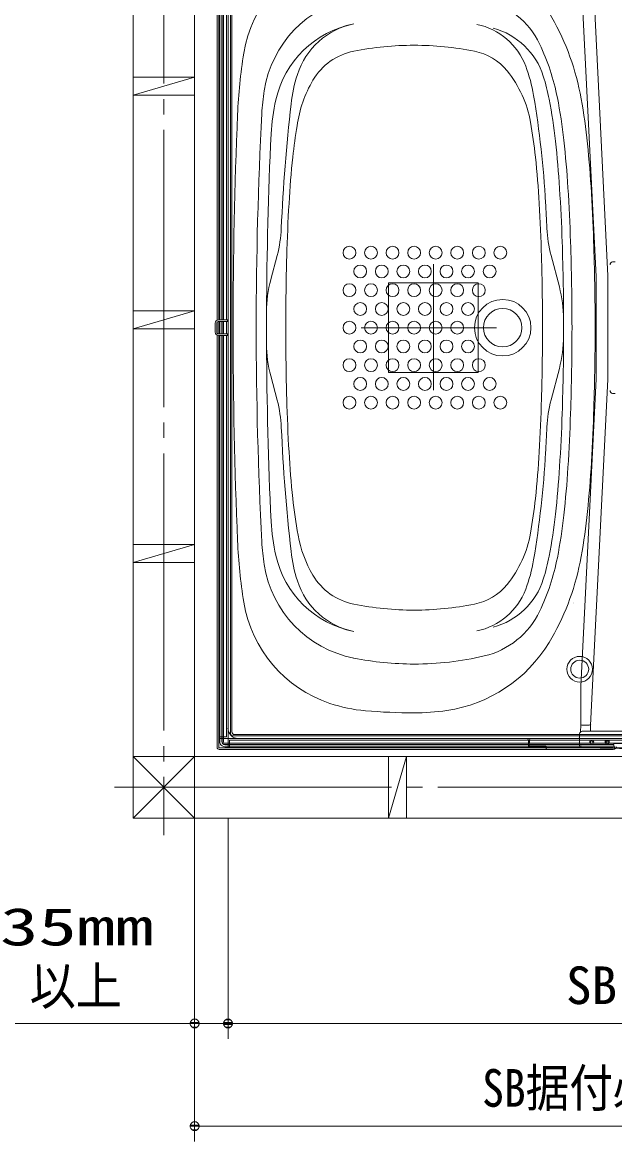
# Model space of a CAD drawing. Units: millimetres on the paper, scale 1:2. Extents: x -305 to 305, y -152 to 152.
# Drawn here: x -256.1 to -217.7, y 32.2 to 104.9 of the extents above; entities that cross this region are included whole.
import ezdxf
from ezdxf.enums import TextEntityAlignment as Align

# ---------------------------------------------------------------- set-up
doc = ezdxf.new("R2010")
doc.units = ezdxf.units.MM
doc.linetypes.add('LONG_CHAIN', pattern=[21, 18, -1, 1, -1])
doc.linetypes.add('LONG_DOUBLE_CHAIN', pattern=[21.8, 18, -1, 0.6, -0.6, 0.6, -1])
doc.layers.add('0-1_S1', color=7, linetype='Continuous', lineweight=9)
doc.layers.add('0-3_0', color=7, linetype='Continuous', lineweight=9)
doc.styles.add('ＭＳ ゴシック', font='')
doc.styles.get('ＭＳ ゴシック').set_extended_font_data('MS Gothic')

# ---------------------------------------------------------------- blocks, each defined once
blk = doc.blocks.new('_DOTSMALL')
at = {"layer": '0-3_0'}
for p, q in [((0.0746, 0.1), (-0.0746, 0.1)), ((0.1223, -0.0248), (-0.1223, -0.0248))]:
    blk.add_line(p, q, dxfattribs=at)
for points in [[(0.125, 0), (0.124, 0.0157), (0.1211, 0.0311), (0.1162, 0.046), (0.1095, 0.0602), (0.1011, 0.0735), (0.0911, 0.0856), (0.0797, 0.0963), (0.067, 0.1055), (0.0532, 0.1131), (0.0386, 0.1189), (0.0234, 0.1228), (0.0078, 0.1248), (-0.0078, 0.1248), (-0.0234, 0.1228), (-0.0386, 0.1189), (-0.0532, 0.1131), (-0.067, 0.1055), (-0.0797, 0.0963), (-0.0911, 0.0856), (-0.1011, 0.0735), (-0.1095, 0.0602), (-0.1162, 0.046), (-0.1211, 0.0311), (-0.124, 0.0157), (-0.125, 0), (0, 0)], [(-0.125, 0), (-0.124, -0.0157), (-0.1211, -0.0311), (-0.1162, -0.046), (-0.1095, -0.0602), (-0.1011, -0.0735), (-0.0911, -0.0856), (-0.0797, -0.0963), (-0.067, -0.1055), (-0.0532, -0.1131), (-0.0386, -0.1189), (-0.0234, -0.1228), (-0.0078, -0.1248), (0.0078, -0.1248), (0.0234, -0.1228), (0.0386, -0.1189), (0.0532, -0.1131), (0.067, -0.1055), (0.0797, -0.0963), (0.0911, -0.0856), (0.1011, -0.0735), (0.1095, -0.0602), (0.1162, -0.046), (0.1211, -0.0311), (0.124, -0.0157), (0.125, 0), (0, 0)]]:
    blk.add_lwpolyline(points, close=True, dxfattribs=at)

msp = doc.modelspace()

# ---------------------------------------------------------------- linework, layer by layer
at = {"layer": '0-1_S1', "linetype": 'LONG_CHAIN'}
for p, q in [((-246.964, 118.901), (-246.964, 52.107)), ((-229.464, 89.172), (-229.464, 81)), ((-225.36, 85.059), (-234.146, 85.059)), ((-250.173, 55.227), (-182.964, 55.227))]:
    msp.add_line(p, q, dxfattribs=at)
at = {"layer": '0-1_S1'}
for p, q in [((-248.964, 117.893), (-248.964, 53.227)), ((-244.964, 117.893), (-244.964, 53.227)), ((-243.504, 112.292), (-243.504, 85.546)), ((-243.397, 112.292), (-243.397, 85.566)), ((-243.331, 111.926), (-243.331, 85.566)), ((-243.197, 111.926), (-243.197, 85.566)), ((-243.185, 111.913), (-243.185, 85.566)), ((-243.097, 111.926), (-243.097, 85.566)), ((-243.397, 111.726), (-243.397, 85.566)), ((-242.897, 111.626), (-242.897, 85.566)), ((-242.797, 111.709), (-242.797, 58.409)), ((-242.631, 111.392), (-242.631, 85.059)), ((-242.541, 111.303), (-242.541, 85.059)), ((-242.797, 111.059), (-242.797, 85.059)), ((-218.133, 88.43), (-219.254, 110.859)), ((-218.898, 88.384), (-219.897, 108.355)), ((-248.964, 101.31), (-244.964, 101.31)), ((-244.963, 101.31), (-248.963, 100.144)), ((-248.964, 100.143), (-244.964, 100.143)), ((-239.604, 89.752), (-240.02, 88.176)), ((-221.823, 89.752), (-221.285, 87.71)), ((-217.827, 89.326), (-217.67, 89.326)), ((-221.409, 88.181), (-221.406, 88.169)), ((-218.897, 88.346), (-218.897, 85.059)), ((-218.13, 88.338), (-218.13, 85.059)), ((-248.964, 86.143), (-244.964, 86.143)), ((-244.963, 86.144), (-248.963, 84.977)), ((-243.627, 84.765), (-243.627, 85.352)), ((-243.521, 84.766), (-243.521, 85.352)), ((-243.504, 85.409), (-243.504, 84.708)), ((-242.821, 85.566), (-243.414, 85.566)), ((-242.821, 85.459), (-243.414, 85.459)), ((-243.397, 85.459), (-243.397, 84.659)), ((-243.397, 85.459), (-243.397, 85.059)), ((-243.397, 84.659), (-243.397, 85.059)), ((-243.331, 85.459), (-243.331, 85.059)), ((-243.331, 84.659), (-243.331, 85.059)), ((-243.197, 85.459), (-243.197, 85.059)), ((-243.197, 84.659), (-243.197, 85.059)), ((-243.185, 85.459), (-243.185, 85.059)), ((-243.185, 84.659), (-243.185, 85.059)), ((-243.097, 85.459), (-243.097, 85.059)), ((-243.097, 84.659), (-243.097, 85.059)), ((-242.897, 85.459), (-242.897, 84.659)), ((-242.821, 85.459), (-242.821, 85.566)), ((-242.797, 59.059), (-242.797, 85.059)), ((-242.631, 58.726), (-242.631, 85.059)), ((-242.541, 58.815), (-242.541, 85.059)), ((-218.897, 81.772), (-218.897, 85.059)), ((-218.13, 81.78), (-218.13, 85.059)), ((-248.964, 84.977), (-244.964, 84.977)), ((-243.504, 57.826), (-243.504, 84.572)), ((-243.414, 84.552), (-242.821, 84.552)), ((-243.397, 84.552), (-243.397, 58.392)), ((-243.397, 57.826), (-243.397, 84.552)), ((-243.331, 58.192), (-243.331, 84.552)), ((-243.197, 58.192), (-243.197, 84.552)), ((-243.185, 58.204), (-243.185, 84.552)), ((-243.097, 58.192), (-243.097, 84.552)), ((-242.897, 84.552), (-242.897, 58.492)), ((-221.823, 80.366), (-221.285, 82.407)), ((-239.603, 80.344), (-240.02, 81.923)), ((-218.898, 81.734), (-219.897, 61.763)), ((-218.133, 81.688), (-219.254, 59.258)), ((-217.827, 80.792), (-217.67, 80.792)), ((-248.964, 70.977), (-244.964, 70.977)), ((-244.963, 70.977), (-248.963, 69.81)), ((-248.964, 69.81), (-244.964, 69.81)), ((-219.897, 59.258), (-219.897, 61.743)), ((-219.897, 59.258), (-219.908, 58.819)), ((-217.163, 58.859), (-219.8, 58.859)), ((-219.797, 59.258), (-219.349, 59.258)), ((-219.254, 59.258), (-219.26, 58.859)), ((-242.897, 58.492), (-243.397, 58.492)), ((-242.814, 58.392), (-243.397, 58.392)), ((-243.331, 58.193), (-243.331, 58.393)), ((-242.797, 58.376), (-242.797, 57.792)), ((-189.481, 58.392), (-242.781, 58.392)), ((-189.564, 58.292), (-242.697, 58.292)), ((-242.697, 58.292), (-242.697, 57.792)), ((-242.464, 58.559), (-216.242, 58.559)), ((-242.375, 58.648), (-216.355, 58.648)), ((-223.397, 58.392), (-242.131, 58.392)), ((-223.297, 57.933), (-223.297, 58.292)), ((-223.239, 57.899), (-223.232, 58.294)), ((-220.07, 58.392), (-223.132, 58.392)), ((-219.967, 58.695), (-219.98, 57.908)), ((-222.197, 57.792), (-243.364, 57.792)), ((-222.131, 57.686), (-243.364, 57.686)), ((-242.997, 58.092), (-219.296, 58.092)), ((-242.997, 57.992), (-217.747, 57.992)), ((-242.997, 57.859), (-217.814, 57.859)), ((-242.985, 58.004), (-217.759, 58.004)), ((-189.464, 57.792), (-242.797, 57.792)), ((-222.158, 57.899), (-223.239, 57.899)), ((-222.131, 57.686), (-222.131, 57.726)), ((-222.13, 57.686), (-222.13, 57.727)), ((-222.13, 57.686), (-217.78, 57.686)), ((-222.091, 57.792), (-222.11, 57.773)), ((-222.091, 57.792), (-222.092, 57.834)), ((-222.063, 57.792), (-217.78, 57.792)), ((-219.065, 58.092), (-218.296, 58.092)), ((-218.065, 58.092), (-216.175, 58.092)), ((-217.759, 58.004), (-217.759, 58.009)), ((-217.759, 58.004), (-217.747, 57.992)), ((-217.747, 57.926), (-217.747, 57.992)), ((-217.709, 58.059), (-216.175, 58.059)), ((-244.964, 57.228), (-248.965, 53.227)), ((-248.965, 57.227), (-244.964, 53.226)), ((-248.964, 57.227), (-184.297, 57.226)), ((-232.381, 53.227), (-231.214, 57.227)), ((-232.381, 57.226), (-232.381, 53.226)), ((-231.214, 57.226), (-231.214, 53.226)), ((-248.964, 53.227), (-184.297, 53.226)), ((-244.964, 53.227), (-244.964, 32.226)), ((-244.964, 53.227), (-244.964, 38.893)), ((-242.797, 53.227), (-242.797, 38.893)), ((-242.797, 53.227), (-242.797, 38.893)), ((-244.964, 39.893), (-258.597, 39.893)), ((-242.797, 39.893), (-244.964, 39.893)), ((-189.464, 39.893), (-242.797, 39.893)), ((-242.644, 39.893), (-240.324, 39.893)), ((-188.297, 33.226), (-244.964, 33.226))]:
    msp.add_line(p, q, dxfattribs=at)
at = {"layer": '0-1_S1', "linetype": 'LONG_DOUBLE_CHAIN'}
for p, q in [((-226.547, 87.976), (-232.38, 87.976)), ((-232.38, 87.976), (-232.38, 82.142)), ((-226.547, 87.976), (-226.547, 82.142)), ((-226.547, 82.142), (-232.38, 82.142))]:
    msp.add_line(p, q, dxfattribs=at)
at = {"layer": '0-1_S1'}
for points in [[(-243.414, 84.659), (-242.821, 84.659), (-242.821, 84.552)], [(-216.131, 57.726), (-219.897, 57.791), (-219.897, 57.923)]]:
    msp.add_lwpolyline(points, dxfattribs=at)
for centre, radius in [((-234.914, 89.926), 0.417), ((-233.514, 89.926), 0.417), ((-232.114, 89.926), 0.417), ((-230.714, 89.926), 0.417), ((-229.314, 89.926), 0.417), ((-227.914, 89.926), 0.417), ((-226.514, 89.926), 0.417), ((-225.114, 89.926), 0.417), ((-234.214, 88.709), 0.417), ((-232.814, 88.709), 0.417), ((-231.414, 88.709), 0.417), ((-230.014, 88.709), 0.417), ((-228.614, 88.709), 0.417), ((-227.214, 88.709), 0.417), ((-225.814, 88.709), 0.417), ((-234.914, 87.492), 0.417), ((-233.514, 87.492), 0.417), ((-232.114, 87.492), 0.417), ((-230.714, 87.492), 0.417), ((-229.314, 87.492), 0.417), ((-227.914, 87.492), 0.417), ((-226.514, 87.492), 0.417), ((-234.214, 86.276), 0.417), ((-232.814, 86.276), 0.417), ((-231.414, 86.276), 0.417), ((-230.014, 86.276), 0.417), ((-228.614, 86.276), 0.417), ((-227.214, 86.276), 0.417), ((-224.964, 85.059), 1.833), ((-224.964, 85.059), 1.25), ((-234.914, 85.059), 0.417), ((-233.514, 85.059), 0.417), ((-232.114, 85.059), 0.417), ((-230.714, 85.059), 0.417), ((-229.314, 85.059), 0.417), ((-227.914, 85.059), 0.417), ((-234.214, 83.842), 0.417), ((-232.814, 83.842), 0.417), ((-231.414, 83.842), 0.417), ((-230.014, 83.842), 0.417), ((-228.614, 83.842), 0.417), ((-227.214, 83.842), 0.417), ((-234.914, 82.626), 0.417), ((-233.514, 82.626), 0.417), ((-232.114, 82.626), 0.417), ((-230.714, 82.626), 0.417), ((-229.314, 82.626), 0.417), ((-227.914, 82.626), 0.417), ((-226.514, 82.626), 0.417), ((-234.214, 81.409), 0.417), ((-232.814, 81.409), 0.417), ((-231.414, 81.409), 0.417), ((-230.014, 81.409), 0.417), ((-228.614, 81.409), 0.417), ((-227.214, 81.409), 0.417), ((-227.214, 81.409), 0.417), ((-225.814, 81.409), 0.417), ((-234.914, 80.192), 0.417), ((-233.514, 80.192), 0.417), ((-232.114, 80.192), 0.417), ((-230.714, 80.192), 0.417), ((-229.314, 80.192), 0.417), ((-227.914, 80.192), 0.417), ((-226.514, 80.192), 0.417), ((-225.114, 80.192), 0.417), ((-219.964, 62.892), 0.833), ((-219.964, 62.892), 0.583), ((-219.181, 58.159), 0.133), ((-219.181, 58.159), 0.075), ((-218.181, 58.159), 0.133), ((-218.181, 58.159), 0.075)]:
    msp.add_circle(centre, radius, dxfattribs=at)
for centre, radius, start, end in [((-233.545, 101.54), 8.333, 108.46728, 170.71873), ((-233.202, 99.312), 7.333, 101.32804, 171.15395), ((-227.377, 101.174), 5.333, 25.55599, 76.84989), ((-235.647, 97.22), 16, 11.00864, 31.16034), ((-233.358, 98.404), 6.5, 101.29342, 167.16152), ((-233.684, 100.039), 4.833, 101.30119, 162.46615), ((-227.522, 100.504), 4.333, 20.76615, 78.24482), ((-226.78, 99.986), 4.667, 17.32322, 75.13371), ((-230.714, 83.392), 20, 90.00001, 101.29342), ((-230.714, 83.392), 20, 78.7065, 89.99999), ((-235.647, 97.22), 14.5, 11.00864, 25.55599), ((-208.872, 97.508), 33.333, 170.71873, 177.6217), ((-233.847, 99.082), 4, 101.29342, 149.17082), ((-227.515, 99.409), 3.667, 39.15375, 78.7065), ((-220.064, 102.918), 0.333, 184.46931, 184.50491), ((-220.064, 102.918), 0.333, 184.46931, 184.50491), ((-230.377, 97.117), 7.333, 10.07233, 38.92663), ((-232.821, 98.495), 10, 9.45382, 20.76615), ((-229.091, 98.534), 9.667, 162.16474, 173.82697), ((-230.378, 97.091), 8, 149.65551, 172.25739), ((-235.648, 97.22), 13.956, 11.00864, 17.32322), ((-225.956, 98.184), 14.667, 171.15395, 176.99943), ((-254.624, 93.528), 35.333, 6.27211, 11.00864), ((-227.017, 96.974), 13, 167.22256, 177.09528), ((-123.778, 86.458), 115.67, 173.48916, 177.49565), ((-287.734, 89.351), 65.669, 3.31712, 9.45382), ((-254.625, 93.528), 33.289, 6.27211, 11.00864), ((-254.624, 93.528), 33.833, 6.27211, 11.00864), ((90.869, 85.059), 333.333, 177.6217, 180), ((26.203, 85.059), 267.167, 177.01914, 180), ((-206.846, 92.817), 31.917, 170.3464, 174.03081), ((-254.581, 92.817), 31.917, 5.96919, 10.07234), ((26.203, 85.059), 266.5, 177.29578, 179.7797), ((-287.758, 89.886), 68.667, 3.62322, 6.27211), ((-287.759, 89.886), 66.623, 3.62322, 6.27211), ((-287.758, 89.886), 67.167, 3.62322, 6.27211), ((-173.694, 89.351), 65.25, 174.03081, 176.68288), ((-287.734, 89.351), 65.25, 3.31712, 5.96919), ((-337.659, 86.727), 116.623, 1.91139, 3.62322), ((-337.658, 86.727), 117.167, 1.91139, 3.62322), ((-337.658, 86.727), 118.667, 1.91139, 3.62322), ((-123.778, 86.458), 115.25, 176.68288, 178.39679), ((-337.65, 86.458), 115.25, 1.60321, 3.31712), ((-337.646, 86.428), 115.667, 2.51885, 3.35194), ((-247.662, 91.876), 8.333, 345.23097, 357.49565), ((-213.765, 91.877), 8.333, 182.51885, 194.76903), ((-387.631, 85.059), 166.623, 0, 1.9155), ((-387.63, 85.059), 167.167, 0, 1.91139), ((-387.63, 85.059), 168.667, 0, 1.91139), ((-73.797, 85.059), 165.25, 178.39679, 180), ((-387.63, 85.059), 165.25, 0, 1.60321), ((-217.823, 89.159), 0.167, 90, 186.34742), ((-231.962, 86.051), 8.333, 165.23097, 179.7797), ((-219.664, 88.346), 0.767, 0, 2.86241), ((-219.964, 88.338), 1.833, 0, 2.86241), ((-229.343, 85.586), 8.333, 0.19076, 14.76903), ((26.203, 85.059), 266.5, 179.7797, 180), ((-243.414, 85.352), 0.213, 89.99999, 180), ((-243.414, 85.352), 0.107, 89.99999, 180), ((90.869, 85.059), 333.333, 180, 182.3783), ((26.203, 85.059), 267.167, 180, 182.98086), ((26.203, 85.059), 266.5, 180, 180.22441), ((-73.797, 85.059), 165.25, 180, 181.60321), ((-387.63, 85.059), 165.25, 358.39679, 0), ((-387.631, 85.059), 166.623, 358.0845, 0), ((-387.63, 85.059), 167.167, 358.08861, 0), ((-387.63, 85.059), 168.667, 358.08861, 0), ((-243.414, 84.766), 0.213, 180, 270.00001), ((-243.414, 84.766), 0.107, 180, 270.00001), ((-229.343, 84.532), 8.333, 345.23097, 359.80924), ((-231.962, 84.048), 8.333, 180.22441, 194.76842), ((26.203, 85.059), 266.5, 180.22441, 182.70422), ((-219.664, 81.772), 0.767, 357.13759, 0), ((-219.964, 81.78), 1.833, 357.13759, 0), ((-217.823, 80.959), 0.167, 173.65258, 270), ((-247.662, 78.22), 8.333, 2.5145, 14.76842), ((-123.778, 83.66), 115.25, 181.60321, 183.31712), ((-337.65, 83.66), 115.25, 356.68288, 358.39679), ((-213.765, 78.241), 8.333, 165.23097, 177.48115), ((-337.659, 83.391), 116.623, 356.37678, 358.08861), ((-337.658, 83.391), 117.167, 356.37678, 358.08861), ((-337.658, 83.391), 118.667, 356.37678, 358.08861), ((-123.778, 83.66), 115.67, 182.5145, 186.51084), ((-337.646, 83.69), 115.667, 356.64806, 357.48115), ((-173.694, 80.767), 65.25, 183.31712, 185.96919), ((-287.734, 80.767), 65.669, 350.54618, 356.68288), ((-287.734, 80.767), 65.25, 354.03081, 356.68288), ((-287.759, 80.231), 66.623, 353.72789, 356.37678), ((-287.758, 80.231), 67.167, 353.72789, 356.37677), ((-287.758, 80.231), 68.667, 353.72789, 356.37678), ((-206.846, 77.3), 31.917, 185.96919, 190.29319), ((-254.581, 77.3), 31.917, 349.92766, 354.03081), ((-254.625, 76.59), 33.289, 348.99136, 353.72789), ((-254.624, 76.59), 33.833, 348.99136, 353.72789), ((-254.624, 76.59), 35.333, 348.99136, 353.72789), ((-227.017, 73.144), 13, 182.90472, 192.77744), ((-208.872, 72.61), 33.333, 182.3783, 189.28127), ((-230.378, 73.027), 8, 190.29319, 210.34449), ((-230.377, 73.001), 7.333, 321.07337, 349.92767), ((-225.956, 71.933), 14.667, 183.00057, 188.84605), ((-229.091, 71.584), 9.667, 186.17303, 197.83526), ((-233.358, 71.713), 6.5, 192.83848, 258.70658), ((-232.821, 71.623), 10, 339.23385, 350.54618), ((-235.647, 72.898), 14.5, 334.44401, 348.99136), ((-235.648, 72.898), 13.956, 342.67678, 348.99136), ((-235.647, 72.898), 16, 328.83966, 348.99136), ((-233.202, 70.806), 7.333, 188.84605, 258.76528), ((-233.684, 70.079), 4.833, 197.53385, 258.69881), ((-233.847, 71.035), 4, 210.82918, 258.70658), ((-227.515, 70.708), 3.667, 281.2935, 320.84625), ((-226.78, 70.132), 4.667, 284.86629, 342.67678), ((-227.522, 69.614), 4.333, 281.75518, 339.23385), ((-233.545, 68.578), 8.333, 189.28127, 251.53272), ((-230.714, 86.726), 20, 258.70658, 269.99999), ((-230.714, 86.726), 20, 270.00001, 281.2935), ((-220.064, 67.2), 0.333, 175.49509, 175.53069), ((-220.064, 67.2), 0.333, 175.49509, 175.53069), ((-220.064, 67.147), 0.333, 175.49509, 175.53069), ((-227.377, 68.943), 5.333, 283.15011, 334.44401), ((-229.942, 69.448), 9.333, 278.32029, 328.83966), ((-230.714, 83.226), 20, 258.67196, 269.99999), ((-230.714, 83.226), 20, 270.00001, 283.15011), ((-219.497, 61.743), 0.4, 177.13759, 180), ((-233.017, 70.158), 10, 251.53272, 265.04556), ((-230.714, 96.726), 36.667, 265.04556, 270.00001), ((-230.714, 74.726), 14.667, 270, 278.32029), ((-242.131, 59.059), 0.667, 179.99999, 270), ((-219.8, 58.692), 0.167, 90, 179), ((-219.797, 59.358), 0.1, 179.99999, 270), ((-219.349, 59.358), 0.1, 270, 357.13759), ((-242.997, 58.192), 0.333, 179.99999, 270), ((-242.997, 58.192), 0.2, 179.99999, 270), ((-242.985, 58.204), 0.2, 179.99999, 270), ((-242.997, 58.192), 0.1, 179.99999, 270), ((-242.814, 58.409), 0.0167, 270, 0), ((-242.781, 58.376), 0.0167, 90, 180), ((-242.464, 58.726), 0.167, 179.99999, 270), ((-242.375, 58.815), 0.167, 180, 270), ((-223.397, 58.292), 0.1, 359.9827, 90), ((-223.132, 58.292), 0.1, 90, 178.98333), ((-220.07, 58.492), 0.1, 270, 359), ((-243.364, 57.826), 0.14, 179.99999, 270), ((-243.364, 57.826), 0.0333, 179.99999, 270), ((-223.197, 57.933), 0.1, 179.9827, 270), ((-222.197, 57.726), 0.0667, 0, 90), ((-222.158, 57.833), 0.0667, 0.98224, 90), ((-222.063, 57.726), 0.0667, 90, 178.98285), ((-220.08, 57.91), 0.1, 270, 359), ((-217.814, 57.926), 0.0667, 270, 0), ((-217.78, 57.892), 0.1, 270, 359), ((-217.78, 57.892), 0.207, 270, 351.64427), ((-217.709, 58.009), 0.05, 90, 180)]:
    msp.add_arc(centre, radius, start, end, dxfattribs=at)

# ---------------------------------------------------------------- block references
at = {"layer": '0-1_S1', "xscale": 2.32, "yscale": 2.32, "rotation": 180}
for p in [(-244.964, 39.893), (-242.797, 39.893), (-244.964, 33.226)]:
    msp.add_blockref('_DOTSMALL', p, dxfattribs=at)
at = {"layer": '0-1_S1', "xscale": 2.32, "yscale": 2.32}
msp.add_blockref('_DOTSMALL', (-242.797, 39.893), dxfattribs=at)

# ---------------------------------------------------------------- texts
at = {"layer": '0-1_S1', "style": 'ＭＳ ゴシック'}
for s, height, width, p in [('35mm', 2.441, 1.5, (-257.597, 44.228)), ('以上', 2.441, 0.9, (-255.677, 40.381)), ('SB据付必要寸法', 2.444, 0.85, (-226.297, 33.756))]:
    msp.add_text(s, height=height, dxfattribs=dict(at, width=width)).set_placement(p, align=Align.BOTTOM_LEFT)
msp.add_text('SB内寸', height=2.441, dxfattribs=at).set_placement((-220.855, 40.423), align=Align.BOTTOM_LEFT)

doc.saveas('drawing.dxf')
